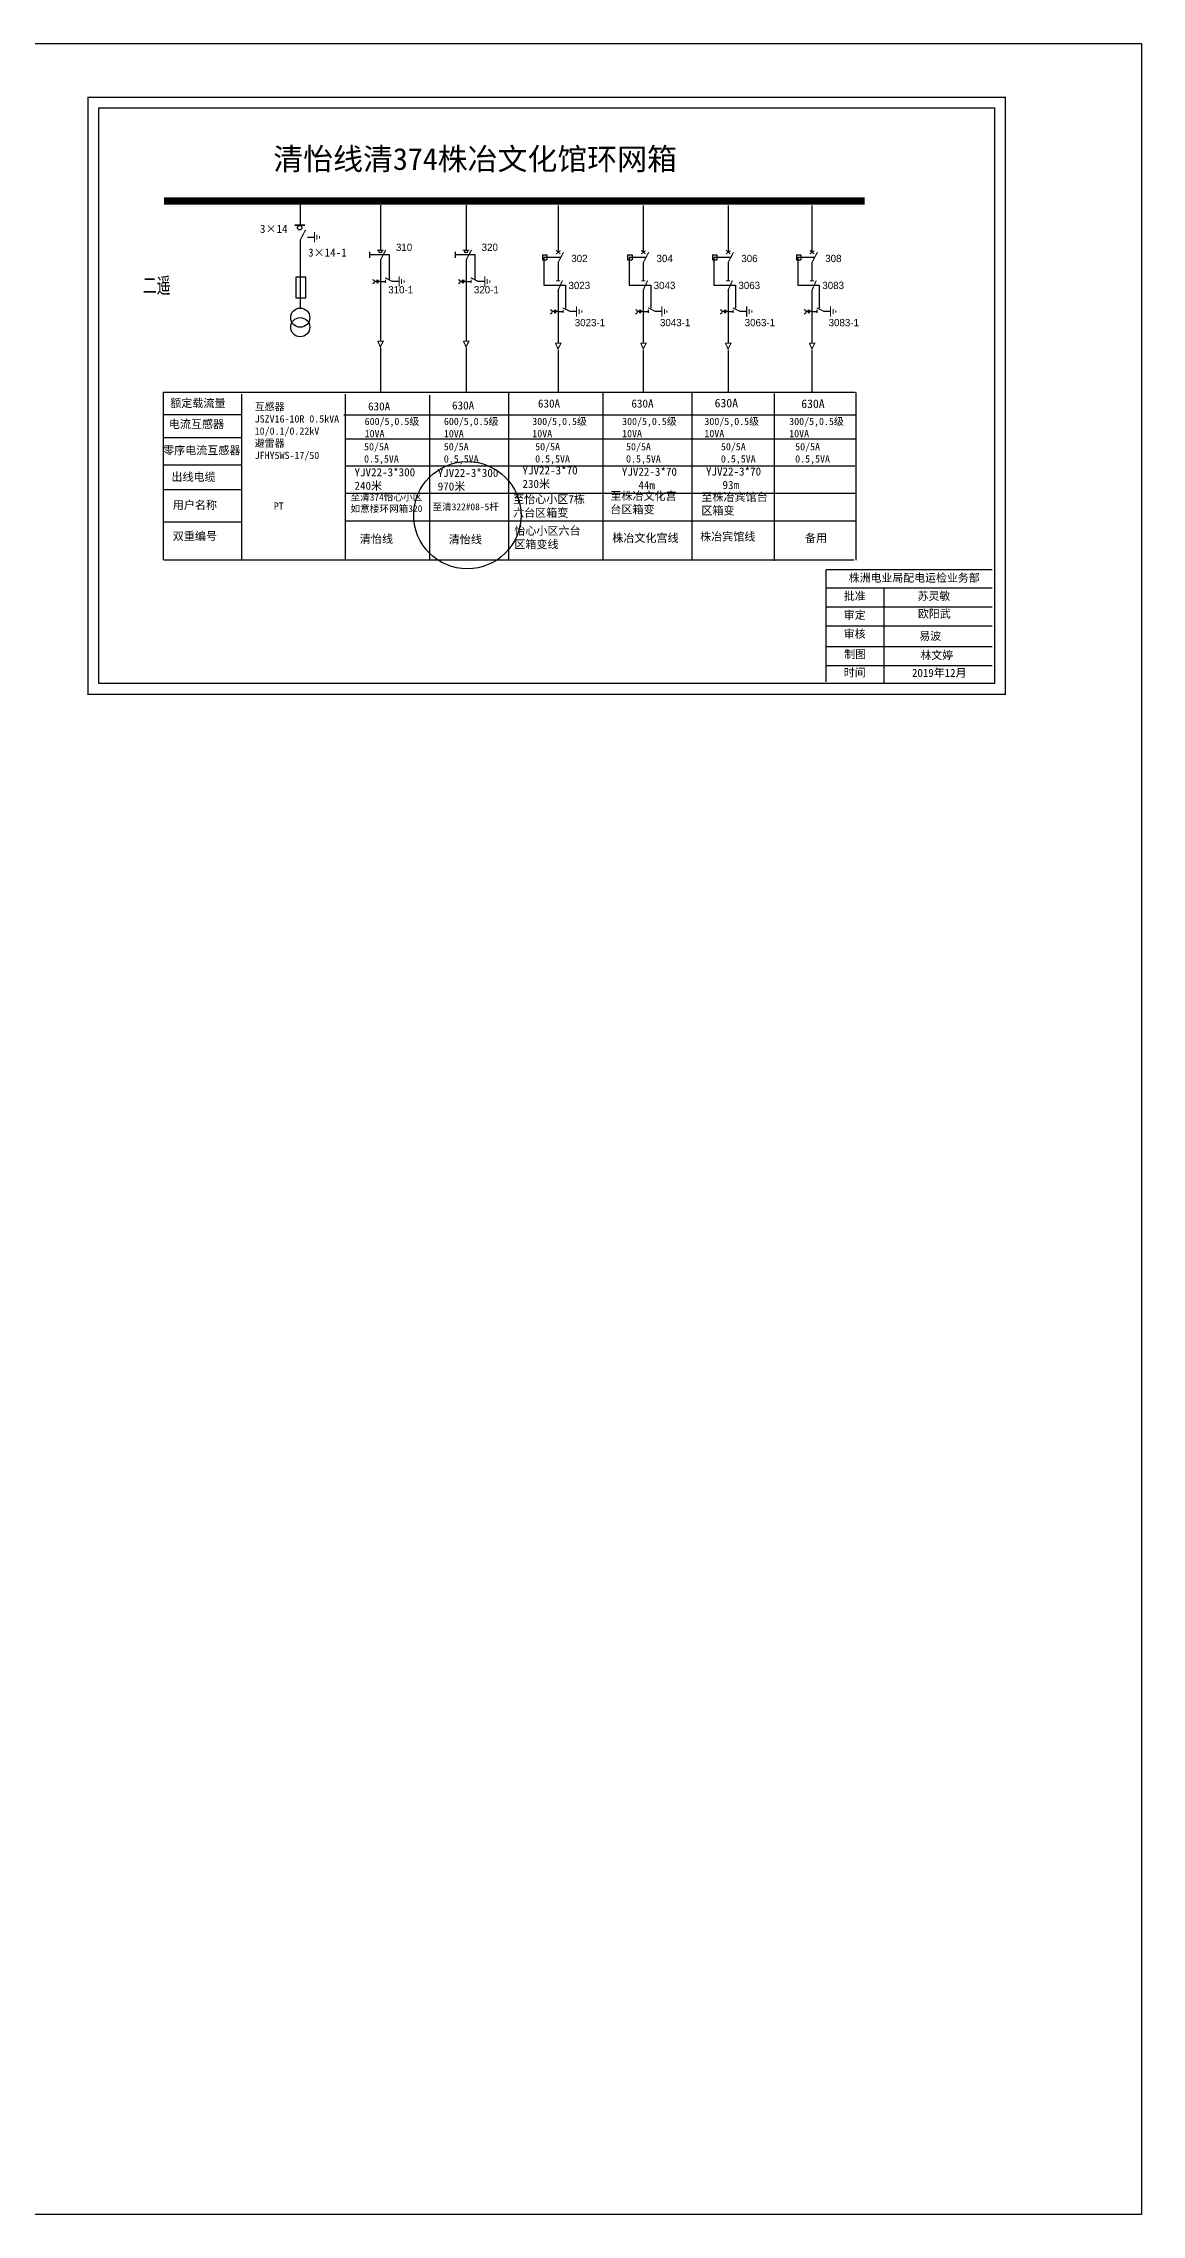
# Model space of a CAD drawing. Extents: x -194 to 226, y -192 to 105.
# Drawn here: x 75.5 to 225.8, y -191.9 to 105.1 of the extents above; entities that cross this region are included whole.
import ezdxf

# ---------------------------------------------------------------- set-up
doc = ezdxf.new("R2010")
doc.units = 0
doc.header["$LTSCALE"] = 0.774411
doc.linetypes.add('ACAD_ISO02W100', pattern=[15, 12, -3])
doc.linetypes.add('CENTER', pattern=[50.8, 31.75, -6.35, 6.35, -6.35])
doc.layers.get('0').update_dxf_attribs({"linetype": 'CONTINUOUS'})
doc.layers.add('2', color=7, linetype='CONTINUOUS')
doc.layers.add('3', color=7, linetype='CONTINUOUS')
doc.styles.add('hztxt_txtstyle_0.00_0_0', font='simkai.ttf')
doc.styles.add('hztxt_txtstyle_1.80_0_0', font='', dxfattribs={"height": 1.8, "bigfont": 'hztxt.shx'})
doc.styles.add('hztxt_txtstyle_2.70_0_0', font='simkai.ttf', dxfattribs={"height": 2.7})
doc.styles.add('字体', font='', dxfattribs={"height": 2.5})
doc.styles.add('宋体', font='', dxfattribs={"width": 0.65})
doc.styles.get('hztxt_txtstyle_1.80_0_0').set_extended_font_data('hztxt')
doc.styles.get('字体').set_extended_font_data('SimSun')
doc.styles.get('宋体').set_extended_font_data('SimSun')

# ---------------------------------------------------------------- blocks, each defined once
blk = doc.blocks.new('JD')
for points in [[(-2, 0.2), (-2, -0.2), (2, 0.2), (2, -0.2)], [(1, -1.2), (1, -0.8), (-1, -1.2), (-1, -0.8)], [(-0.5, -1.8), (-0.5, -2.2), (0.5, -1.8), (0.5, -2.2)]]:
    blk.add_trace(points)

msp = doc.modelspace()

# ---------------------------------------------------------------- linework, layer by layer
at = {"color": 0}
for p, q in [((-194.22, 105.09), (225.78, 105.09)), ((110.65, 83.55), (110.65, 80.26)), ((121.64, 82.95), (121.64, 76.84)), ((133.36, 82.95), (133.36, 76.84)), ((145.95, 82.92), (145.95, 76.5)), ((157.6, 82.92), (157.6, 76.5)), ((169.2, 82.92), (169.2, 76.5)), ((180.68, 82.92), (180.68, 76.5)), ((110.67, 78.23), (110.67, 68.9)), ((111.65, 78.6), (112.59, 78.6)), ((121.64, 75.48), (121.64, 64.38)), ((133.36, 75.48), (133.36, 64.38)), ((143.82, 76.15), (144.41, 76.15)), ((143.82, 76.15), (143.82, 75.49)), ((143.82, 75.49), (144.41, 75.49)), ((144.41, 76.15), (144.41, 75.49)), ((145.95, 75.14), (145.95, 72.66)), ((155.47, 76.15), (156.07, 76.15)), ((155.47, 76.15), (155.47, 75.49)), ((155.47, 75.49), (156.07, 75.49)), ((156.07, 76.15), (156.07, 75.49)), ((157.6, 75.14), (157.6, 72.66)), ((167.07, 76.15), (167.67, 76.15)), ((167.07, 76.15), (167.07, 75.49)), ((167.07, 75.49), (167.67, 75.49)), ((167.67, 76.15), (167.67, 75.49)), ((169.2, 75.14), (169.2, 72.66)), ((178.55, 76.15), (179.15, 76.15)), ((178.55, 76.15), (178.55, 75.49)), ((178.55, 75.49), (179.15, 75.49)), ((179.15, 76.15), (179.15, 75.49)), ((180.68, 75.14), (180.68, 72.66)), ((121.64, 72.53), (122.33, 72.53)), ((123.23, 72.55), (124.17, 72.55)), ((133.36, 72.53), (134.05, 72.53)), ((134.95, 72.55), (135.89, 72.55)), ((145.95, 71.43), (145.95, 64.12)), ((157.6, 71.43), (157.6, 64.12)), ((169.2, 71.43), (169.2, 64.12)), ((180.68, 71.43), (180.68, 64.12)), ((145.95, 68.43), (146.64, 68.43)), ((147.54, 68.44), (148.48, 68.44)), ((157.6, 68.43), (158.3, 68.43)), ((159.2, 68.44), (160.14, 68.44)), ((169.2, 68.43), (169.89, 68.43)), ((170.8, 68.44), (171.74, 68.44)), ((180.68, 68.43), (181.37, 68.43)), ((182.27, 68.44), (183.21, 68.44)), ((102.71, 54.27), (92.01, 54.27)), ((102.67, 51.13), (91.97, 51.13)), ((102.67, 47.41), (91.97, 47.41)), ((102.63, 44.02), (91.93, 44.02)), ((102.67, 39.61), (91.97, 39.61))]:
    msp.add_line(p, q, dxfattribs=at)
for p, q in [((225.78, 105.09), (225.78, -191.91)), ((225.78, -191.91), (-194.22, -191.91))]:
    msp.add_line(p, q)
at = {"color": 0, "linetype": 'ACAD_ISO02W100'}
for p, q in [((146.25, 75.81), (144.01, 75.81)), ((144.01, 75.81), (144.01, 72)), ((157.9, 75.81), (155.66, 75.81)), ((155.66, 75.81), (155.66, 72)), ((169.5, 75.81), (167.26, 75.81)), ((167.26, 75.81), (167.26, 72)), ((180.98, 75.81), (178.74, 75.81)), ((178.74, 75.81), (178.74, 72)), ((144.01, 72), (146.96, 72)), ((146.96, 72), (146.96, 68.85)), ((155.66, 72), (158.62, 72)), ((158.62, 72), (158.62, 68.85)), ((167.26, 72), (170.22, 72)), ((170.22, 72), (170.22, 68.85)), ((178.74, 72), (181.69, 72)), ((181.69, 72), (181.69, 68.85))]:
    msp.add_line(p, q, dxfattribs=at)
at = {"color": 0, "linetype": 'CENTER'}
for p, q in [((121.64, 63.48), (121.64, 57.34)), ((133.36, 63.48), (133.36, 57.34)), ((145.95, 63.14), (145.95, 57.37)), ((157.61, 63.14), (157.61, 57.37)), ((169.21, 63.14), (169.21, 57.37)), ((180.68, 63.14), (180.68, 57.37))]:
    msp.add_line(p, q, dxfattribs=at)
at = {"color": 0, "linetype": 'Continuous'}
for p, q in [((91.95, 57.36), (186.61, 57.36)), ((91.99, 34.41), (91.99, 57.36)), ((102.62, 57.11), (102.62, 34.42)), ((116.83, 57.11), (116.83, 34.42)), ((128.34, 56.96), (128.34, 34.43)), ((139.17, 57.31), (139.17, 34.42)), ((152.06, 57.31), (152.06, 34.42)), ((164.26, 57.3), (164.26, 34.4)), ((175.53, 57.22), (175.53, 34.32)), ((186.67, 57.34), (186.67, 34.4)), ((116.65, 54.29), (186.64, 54.29)), ((116.83, 51), (186.67, 51)), ((116.83, 47.31), (186.55, 47.31)), ((116.83, 43.58), (186.74, 43.58)), ((116.83, 39.79), (186.64, 39.79)), ((186.4, 34.41), (92.06, 34.41)), ((182.6, 30.61), (205.35, 30.61)), ((190.5, 30.61), (190.5, 17.67)), ((182.6, 28.01), (205.35, 28.01)), ((182.6, 25.42), (205.35, 25.42)), ((182.6, 22.59), (205.35, 22.59)), ((182.6, 20), (205.35, 20))]:
    msp.add_line(p, q, dxfattribs=at)
at = {"color": 0, "linetype": 'Continuous', "const_width": 0.182}
msp.add_lwpolyline([(81.66, 97.73), (207.14, 97.73), (207.14, 16.03), (81.66, 16.03)], close=True, dxfattribs=at)
at = {"color": 0, "linetype": 'Continuous'}
msp.add_lwpolyline([(83.14, 96.26), (205.67, 96.26), (205.67, 17.51), (83.14, 17.51)], close=True, dxfattribs=at)
at = {"color": 0}
for points, const_width in [([(92.06, 83.55), (187.91, 83.55)], 0.998), ([(109.9, 80.22), (111.31, 80.22)], 0.238), ([(110.67, 78.19), (111.42, 79.61)], 0.15), ([(121.2, 76.82), (122.08, 76.82)], 0.15), ([(121.64, 75.44), (122.39, 76.86)], 0.15), ([(132.92, 76.82), (133.8, 76.82)], 0.15), ([(133.36, 75.44), (134.11, 76.86)], 0.15), ([(145.67, 76.78), (146.25, 76.29)], 0.15), ([(145.66, 76.28), (146.27, 76.73)], 0.15), ([(145.95, 75.1), (146.69, 76.52)], 0.15), ([(157.32, 76.28), (157.93, 76.73)], 0.15), ([(157.32, 76.78), (157.91, 76.29)], 0.15), ([(157.6, 75.1), (158.35, 76.52)], 0.15), ([(168.92, 76.28), (169.53, 76.73)], 0.15), ([(168.92, 76.78), (169.51, 76.29)], 0.15), ([(169.2, 75.1), (169.95, 76.52)], 0.15), ([(180.4, 76.78), (180.99, 76.29)], 0.15), ([(180.39, 76.28), (181, 76.73)], 0.15), ([(180.68, 75.1), (181.43, 76.52)], 0.15), ([(122.29, 73.03), (123.29, 72.53)], 0.15), ([(122.33, 72.76), (122.33, 72.3)], 0.15), ([(134.01, 73.03), (135.01, 72.53)], 0.15), ([(134.05, 72.76), (134.05, 72.3)], 0.15), ([(145.68, 72.62), (146.23, 72.62)], 0.15), ([(145.92, 71.24), (146.55, 72.66)], 0.15), ([(157.34, 72.62), (157.89, 72.62)], 0.15), ([(157.57, 71.24), (158.2, 72.66)], 0.15), ([(168.93, 72.62), (169.49, 72.62)], 0.15), ([(169.17, 71.24), (169.8, 72.66)], 0.15), ([(180.41, 72.62), (180.96, 72.62)], 0.15), ([(180.65, 71.24), (181.28, 72.66)], 0.15), ([(146.6, 68.92), (147.6, 68.43)], 0.15), ([(146.64, 68.66), (146.64, 68.2)], 0.15), ([(158.26, 68.92), (159.26, 68.43)], 0.15), ([(158.3, 68.66), (158.3, 68.2)], 0.15), ([(169.85, 68.92), (170.85, 68.43)], 0.15), ([(169.89, 68.66), (169.89, 68.2)], 0.15), ([(181.33, 68.92), (182.33, 68.43)], 0.15), ([(181.37, 68.66), (181.37, 68.2)], 0.15), ([(121.27, 64.35), (122.03, 64.35), (121.64, 63.58), (121.28, 64.37)], 0.15), ([(132.99, 64.35), (133.75, 64.35), (133.36, 63.58), (133, 64.37)], 0.15), ([(145.58, 64.07), (146.34, 64.07), (145.95, 63.3), (145.59, 64.09)], 0.15), ([(157.24, 64.07), (158, 64.07), (157.61, 63.3), (157.25, 64.09)], 0.15), ([(168.83, 64.07), (169.6, 64.07), (169.21, 63.3), (168.84, 64.09)], 0.15), ([(180.31, 64.07), (181.07, 64.07), (180.68, 63.3), (180.32, 64.09)], 0.15)]:
    msp.add_lwpolyline(points, dxfattribs=dict(at, const_width=const_width))
for points in [[(120.13, 76.59), (120.13, 75.76)], [(131.85, 76.59), (131.85, 75.76)], [(110.08, 73.06), (110.08, 70.27), (111.46, 70.27), (111.46, 73.1), (110.08, 73.1)], [(121.14, 72.54), (120.82, 72.54)], [(121.14, 72.75), (121.14, 72.29)], [(121.28, 72.75), (121.28, 72.29)], [(121.64, 72.54), (121.28, 72.54)], [(132.85, 72.54), (132.54, 72.54)], [(132.85, 72.75), (132.85, 72.29)], [(132.99, 72.75), (132.99, 72.29)], [(133.36, 72.54), (132.99, 72.54)], [(145.44, 68.43), (145.13, 68.43)], [(145.44, 68.64), (145.44, 68.19)], [(145.58, 68.64), (145.58, 68.19)], [(145.94, 68.43), (145.58, 68.43)], [(157.1, 68.43), (156.78, 68.43)], [(157.1, 68.64), (157.1, 68.19)], [(157.24, 68.64), (157.24, 68.19)], [(157.6, 68.43), (157.24, 68.43)], [(168.7, 68.43), (168.38, 68.43)], [(168.7, 68.64), (168.7, 68.19)], [(168.84, 68.64), (168.84, 68.19)], [(169.2, 68.43), (168.84, 68.43)], [(180.17, 68.43), (179.86, 68.43)], [(180.17, 68.64), (180.17, 68.19)], [(180.32, 68.64), (180.32, 68.19)], [(180.68, 68.43), (180.32, 68.43)]]:
    msp.add_lwpolyline(points, dxfattribs=at)
at = {"color": 0, "linetype": 'ACAD_ISO02W100'}
for points in [[(122.87, 72.76), (122.87, 76.18), (120.13, 76.18)], [(134.59, 72.76), (134.59, 76.18), (131.85, 76.18)]]:
    msp.add_lwpolyline(points, dxfattribs=at)
at = {"color": 0}
for points in [[(120.55, 72.79, -0.877934), (120.56, 72.19)], [(132.27, 72.79, -0.877934), (132.28, 72.19)], [(144.86, 68.69, -0.877934), (144.87, 68.08)], [(156.52, 68.69, -0.877934), (156.53, 68.08)], [(168.11, 68.69, -0.877934), (168.13, 68.08)], [(179.59, 68.69, -0.877934), (179.6, 68.08)]]:
    msp.add_lwpolyline(points, format="xyb", dxfattribs=at)
at = {"color": 0, "linetype": 'Continuous', "const_width": 0.182}
for points in [[(182.6, 33.08), (182.59, 17.71)], [(182.6, 33.08), (205.35, 33.08)]]:
    msp.add_lwpolyline(points, dxfattribs=at)
at = {"color": 0}
for centre, radius in [((110.6, 79.88), 0.305), ((121.64, 76.61), 0.192), ((133.36, 76.61), 0.192)]:
    msp.add_circle(centre, radius, dxfattribs=at)
at = {"color": 1, "linetype": 'Continuous'}
msp.add_circle((133.54, 40.55), 7.34, dxfattribs=at)
at = {"layer": '2', "color": 0}
for centre in [(110.68, 67.57), (110.68, 66.27)]:
    msp.add_circle(centre, 1.31, dxfattribs=at)

# ---------------------------------------------------------------- block references
at = {"color": 0, "xscale": 0.3494655254594932, "yscale": 0.3494655254594932, "zscale": 0.3494655254595134, "rotation": 90}
for p in [(112.61, 78.57), (124.19, 72.52), (135.91, 72.52), (148.49, 68.42), (160.15, 68.42), (171.75, 68.42), (183.23, 68.42)]:
    msp.add_blockref('JD', p, dxfattribs=at)

# ---------------------------------------------------------------- texts
at = {"color": 0, "linetype": 'Continuous', "style": 'hztxt_txtstyle_2.70_0_0'}
for s, p in [('3×14', (105.17, 79.17)), ('3×14-1', (111.75, 75.92))]:
    msp.add_text(s, height=1.109, dxfattribs=at).set_placement(p)
at = {"color": 0, "style": 'hztxt_txtstyle_1.80_0_0'}
for s, p in [('310', (123.77, 76.7)), ('320', (135.49, 76.7)), ('302', (147.76, 75.17)), ('304', (159.42, 75.17)), ('306', (171.02, 75.17)), ('308', (182.5, 75.17)), ('310-1', (122.71, 70.89)), ('320-1', (134.43, 70.89)), ('3023', (147.37, 71.48)), ('3043', (159.03, 71.48)), ('3063', (170.62, 71.48)), ('3083', (182.1, 71.48)), ('3023-1', (148.23, 66.4)), ('3043-1', (159.89, 66.4)), ('3063-1', (171.48, 66.4)), ('3083-1', (182.96, 66.4))]:
    msp.add_text(s, height=0.998, dxfattribs=at).set_placement(p)
at = {"color": 0, "linetype": 'Continuous', "attachment_point": 1}
for s, insert, char_height, width, style in [('清怡线清374株冶文化馆环网箱', (106.99, 90.78), 3, 90.5642, '字体'), ('{\\fSimSun|b0|i0|c134|p2;额定载流量}', (92.89, 56.44), 1.1094, 17.8852, 'hztxt_txtstyle_2.70_0_0'), ('{\\fSimSun|b0|i0|c134|p2;630A}', (167.37, 56.48), 1.1757, 9.454, 'hztxt_txtstyle_0.00_0_0'), ('{\\fSimSun|b0|i0|c134|p2;电流互感器}', (92.7, 53.56), 1.1094, 17.8852, 'hztxt_txtstyle_2.70_0_0'), ('\\A1;{\\fSimSun|b0|i0|c134|p2;互感器\\PJSZV16-10R 0.5kVA\\P10/0.1/0.22kV\\P避雷器\\PJFHY5WS-17/50}', (104.45, 55.89), 0.9985, 18.4113, 'hztxt_txtstyle_2.70_0_0'), ('\\A1;{\\fSimSun|b0|i0|c134|p2;600/5,0.5级\\P10VA}', (119.49, 53.88), 0.9985, 18.4113, 'hztxt_txtstyle_2.70_0_0'), ('{\\fSimSun|b0|i0|c134|p2;630A}', (119.96, 55.99), 1.1094, 17.8852, 'hztxt_txtstyle_2.70_0_0'), ('\\A1;{\\fSimSun|b0|i0|c134|p2;600/5,0.5级\\P10VA}', (130.33, 53.88), 0.9985, 18.4113, 'hztxt_txtstyle_2.70_0_0'), ('{\\fSimSun|b0|i0|c134|p2;630A}', (131.45, 56.12), 1.1094, 17.8852, 'hztxt_txtstyle_2.70_0_0'), ('\\A1;{\\fSimSun|b0|i0|c134|p2;300/5,0.5级\\P10VA}', (142.42, 53.88), 0.9985, 18.4113, 'hztxt_txtstyle_2.70_0_0'), ('{\\fSimSun|b0|i0|c134|p2;630A}', (143.2, 56.38), 1.1094, 17.8852, 'hztxt_txtstyle_2.70_0_0'), ('\\A1;{\\fSimSun|b0|i0|c134|p2;300/5,0.5级\\P10VA}', (154.71, 53.88), 0.9985, 18.4113, 'hztxt_txtstyle_2.70_0_0'), ('{\\fSimSun|b0|i0|c134|p2;630A}', (155.99, 56.38), 1.1094, 17.8852, 'hztxt_txtstyle_2.70_0_0'), ('\\A1;{\\fSimSun|b0|i0|c134|p2;300/5,0.5级\\P10VA}', (165.97, 53.88), 0.9985, 18.4113, 'hztxt_txtstyle_2.70_0_0'), ('\\A1;{\\fSimSun|b0|i0|c134|p2;300/5,0.5级\\P10VA}', (177.57, 53.88), 0.9985, 18.4113, 'hztxt_txtstyle_2.70_0_0'), ('{\\fSimSun|b0|i0|c134|p2;630A}', (179.22, 56.38), 1.1757, 9.454, 'hztxt_txtstyle_0.00_0_0'), ('{\\fSimSun|b0|i0|c134|p2;50/5A\\P0.5,5VA}', (119.41, 50.42), 0.9985, 17.8852, 'hztxt_txtstyle_2.70_0_0'), ('{\\fSimSun|b0|i0|c134|p2;50/5A\\P0.5,5VA}', (130.32, 50.42), 0.9985, 17.8852, 'hztxt_txtstyle_2.70_0_0'), ('{\\fSimSun|b0|i0|c134|p2;50/5A\\P0.5,5VA}', (142.82, 50.42), 0.9985, 17.8852, 'hztxt_txtstyle_2.70_0_0'), ('{\\fSimSun|b0|i0|c134|p2;50/5A\\P0.5,5VA}', (155.25, 50.42), 0.9985, 17.8852, 'hztxt_txtstyle_2.70_0_0'), ('{\\fSimSun|b0|i0|c134|p2;50/5A\\P0.5,5VA}', (168.23, 50.42), 0.9985, 17.8852, 'hztxt_txtstyle_2.70_0_0'), ('{\\fSimSun|b0|i0|c134|p2;50/5A\\P0.5,5VA}', (178.39, 50.42), 0.9985, 17.8852, 'hztxt_txtstyle_2.70_0_0'), ('{\\fSimSun|b0|i0|c134|p2;零序电流互感器}', (91.91, 49.98), 1.1094, 17.8852, 'hztxt_txtstyle_2.70_0_0'), ('{\\fSimSun|b0|i0|c134|p2;出线电缆}', (93.05, 46.34), 1.1094, 17.8852, 'hztxt_txtstyle_2.70_0_0'), ('{\\fSimSun|b0|i0|c134|p2;YJV22-3*300\\P240米}', (118.1, 46.98), 1.1094, 17.8852, 'hztxt_txtstyle_2.70_0_0'), ('{\\fSimSun|b0|i0|c134|p2;YJV22-3*300\\P970米}', (129.48, 46.89), 1.1094, 17.8852, 'hztxt_txtstyle_2.70_0_0'), ('{\\fSimSun|b0|i0|c134|p2;YJV22-3*70\\P230米}', (141.08, 47.23), 1.1094, 17.8852, 'hztxt_txtstyle_2.70_0_0'), ('{\\fSimSun|b0|i0|c134|p2;YJV22-3*70\\P   44m}', (154.67, 47.05), 1.1094, 17.8852, 'hztxt_txtstyle_2.70_0_0'), ('{\\fSimSun|b0|i0|c134|p2;YJV22-3*70\\P   93m}', (166.18, 47.08), 1.1094, 17.8852, 'hztxt_txtstyle_2.70_0_0'), ('{\\fSimSun|b0|i0|c134|p2;用户名称}', (93.24, 42.5), 1.1094, 17.8852, 'hztxt_txtstyle_2.70_0_0'), ('{\\fSimSun|b0|i0|c134|p2;PT}', (107.06, 42.3), 1.0024, 7.7986, 'hztxt_txtstyle_0.00_0_0'), ('{\\fSimSun|b0|i0|c134|p2;至清374怡心小区如意楼环网箱320}', (117.54, 43.49), 0.943, 10.1055, 'hztxt_txtstyle_2.70_0_0'), ('{\\fSimSun|b0|i0|c134|p2;至清322#08-5杆}', (128.76, 42.17), 0.943, 10.1055, 'hztxt_txtstyle_2.70_0_0'), ('{\\fSimSun|b0|i0|c134|p2;至怡心小区7栋六台区箱变}', (139.79, 43.29), 1.1094, 10.2359, 'hztxt_txtstyle_2.70_0_0'), ('{\\fSimSun|b0|i0|c134|p2;至株冶文化宫台区箱变}', (153.1, 43.74), 1.1094, 10.2359, 'hztxt_txtstyle_2.70_0_0'), ('{\\fSimSun|b0|i0|c134|p2;至株冶宾馆台区箱变}', (165.55, 43.59), 1.1094, 10.2359, 'hztxt_txtstyle_2.70_0_0'), ('{\\fSimSun|b0|i0|c134|p2;怡心小区六台区箱变线}', (139.96, 38.97), 1.1094, 10.2359, 'hztxt_txtstyle_2.70_0_0'), ('{\\fSimSun|b0|i0|c134|p2;双重编号}', (93.24, 38.24), 1.1094, 17.8852, 'hztxt_txtstyle_2.70_0_0'), ('{\\fSimSun|b0|i0|c134|p2;清怡线}', (118.83, 37.86), 1.1094, 9.6036, 'hztxt_txtstyle_2.70_0_0'), ('{\\fSimSun|b0|i0|c134|p2;清怡线}', (130.99, 37.79), 1.1094, 9.6036, 'hztxt_txtstyle_2.70_0_0'), ('{\\fSimSun|b0|i0|c134|p2;株冶文化宫线}', (153.36, 37.99), 1.1094, 10.2359, 'hztxt_txtstyle_2.70_0_0'), ('{\\fSimSun|b0|i0|c134|p2;株冶宾馆线}', (165.38, 38.17), 1.1094, 10.2359, 'hztxt_txtstyle_2.70_0_0'), ('{\\fSimSun|b0|i0|c134|p2;备用}', (179.73, 37.96), 1.1094, 9.6036, 'hztxt_txtstyle_2.70_0_0'), ('株洲电业局配电运检业务部', (185.71, 32.53), 1.0944, 29.9201, '字体'), ('{\\fKaiTi_GB2312|b0|i0|c134|p49;批准}', (185.04, 30.04), 1.0944, 8.5588, '字体'), ('苏灵敏', (195.13, 30.05), 1.094, 8.5588, '字体'), ('\\f\uffbfﾬￌﾣﾤ_GB2312|b0|i0|c134|p49;审定', (185.04, 27.44), 1.0944, 8.5588, '字体'), ('欧阳武', (195.18, 27.62), 1.094, 8.5588, '字体'), ('\\f\uffbfﾬￌﾣﾤ_GB2312|b0|i0|c134|p49;审核', (185.04, 24.86), 1.0944, 8.5588, '字体'), ('易波', (195.36, 24.57), 1.094, 8.5588, '字体'), ('\\f\uffbfﾬￌﾣﾤ_GB2312|b0|i0|c134|p49;制图', (185.1, 22.08), 1.0944, 8.5588, '字体'), ('林文婷', (195.52, 21.94), 1.094, 8.5588, '字体'), ('\\f\uffbfﾬￌﾣﾤ_GB2312|b0|i0|c134|p49;时间', (185.04, 19.57), 1.0944, 8.5588, '字体'), ('2019年12月', (194.37, 19.53), 1.094, 16.0081, '字体')]:
    msp.add_mtext(s, dxfattribs=dict(at, insert=insert, char_height=char_height, width=width, style=style))
at = {"layer": '3', "color": 0, "style": '宋体', "width": 0.65}
msp.add_text('二遥', height=2.143, dxfattribs=at).set_placement((89.14, 70.91, -0.03))

doc.saveas('drawing.dxf')
